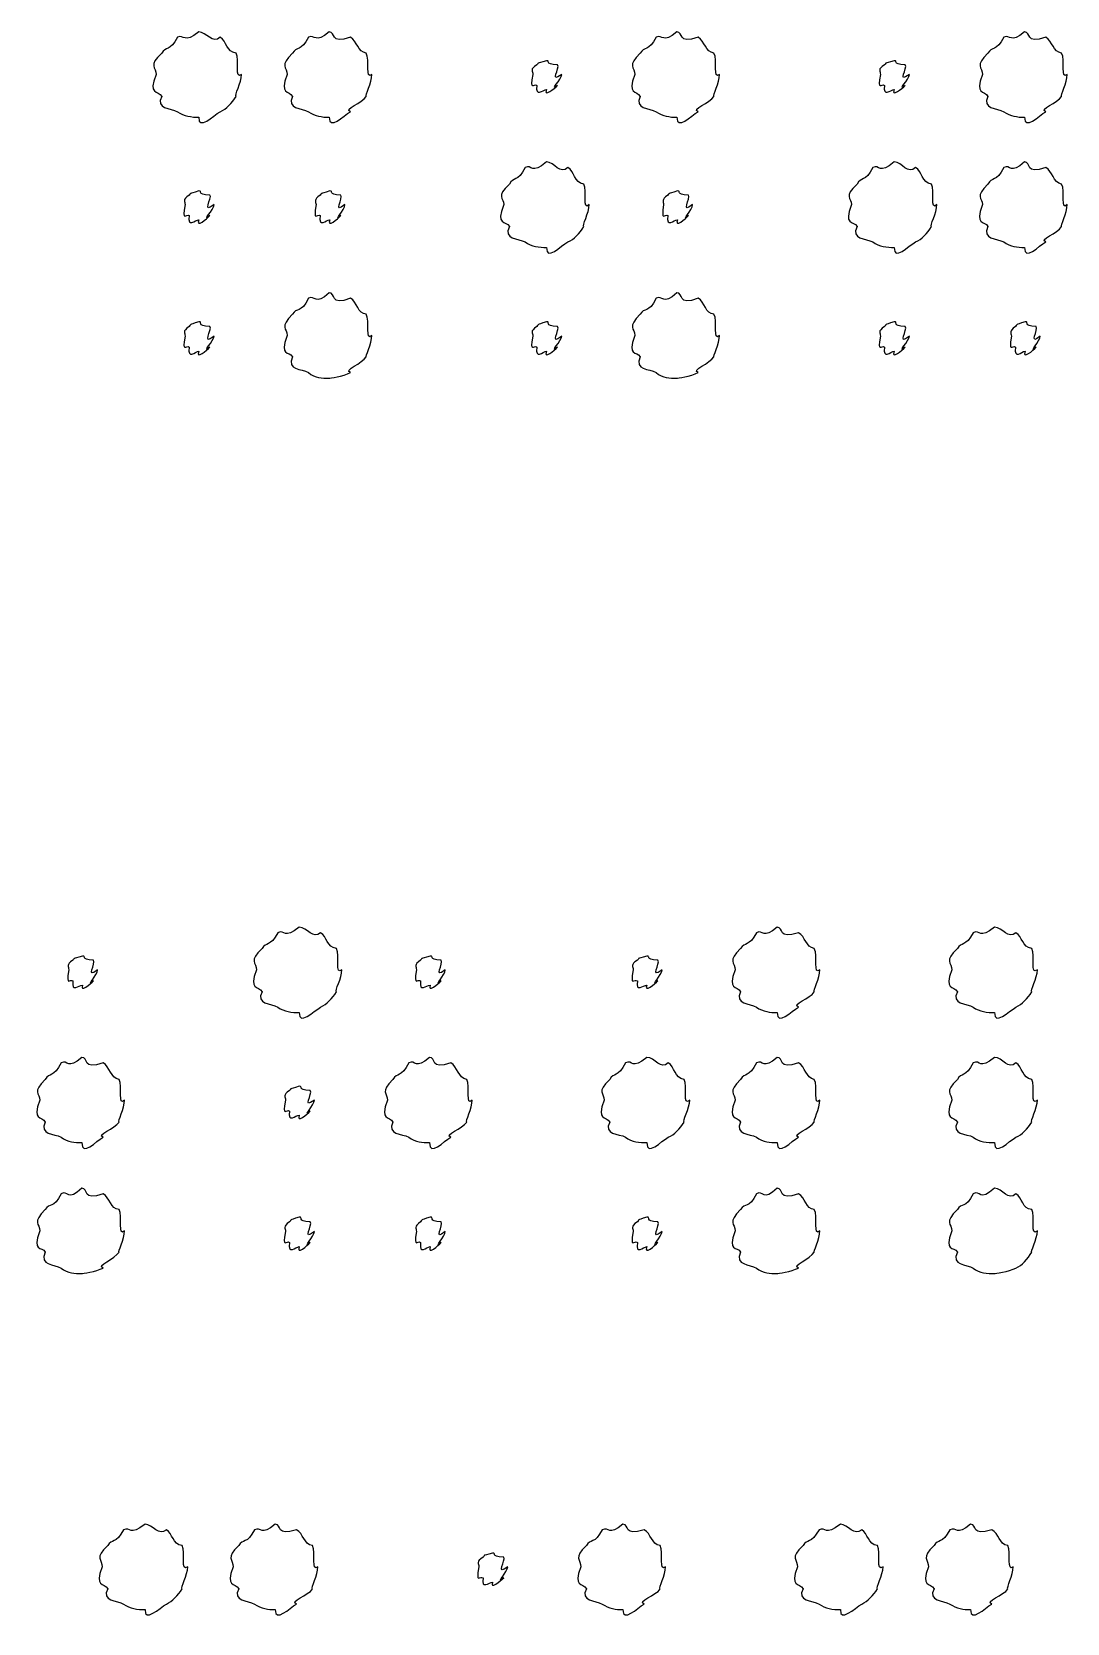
# Model space of a CAD drawing. Header units: millimetres. Extents: x -178 to -32, y 41 to 266.
# Drawn here: x -56.37 to -48.09, y 253.46 to 266.21 of the extents above; entities that cross this region are included whole.
import ezdxf

# ---------------------------------------------------------------- set-up
doc = ezdxf.new("R2010")
doc.units = ezdxf.units.MM
doc.layers.get('0').update_dxf_attribs({"linetype": 'CONTINUOUS'})

msp = doc.modelspace()

# ---------------------------------------------------------------- linework, layer by layer
at = {"color": 0}
for p, q in [((-55.0344, 266.207), (-55.0344, 266.207)), ((-53.9926, 266.207), (-53.9926, 266.207)), ((-51.2103, 266.207), (-51.2103, 266.207)), ((-48.4279, 266.207), (-48.4279, 266.207)), ((-52.252, 265.975), (-52.252, 265.975)), ((-49.4697, 265.975), (-49.4697, 265.975)), ((-52.252, 265.165), (-52.252, 265.165)), ((-49.4697, 265.165), (-49.4697, 265.165)), ((-48.4279, 265.165), (-48.4279, 265.165)), ((-55.0344, 264.933), (-55.0344, 264.933)), ((-53.987, 264.933), (-53.987, 264.933)), ((-51.2046, 264.933), (-51.2046, 264.933)), ((-53.9926, 264.118), (-53.9926, 264.118)), ((-51.2103, 264.118), (-51.2103, 264.118)), ((-55.0344, 263.886), (-55.0344, 263.886)), ((-52.252, 263.886), (-52.252, 263.886)), ((-49.4697, 263.886), (-49.4697, 263.886)), ((-48.4223, 263.886), (-48.4223, 263.886)), ((-54.2308, 259.037), (-54.2308, 259.037)), ((-50.4067, 259.037), (-50.4067, 259.037)), ((-48.6664, 259.037), (-48.6664, 259.037)), ((-55.9657, 258.805), (-55.9657, 258.805)), ((-53.1837, 258.805), (-53.1837, 258.805)), ((-51.4488, 258.805), (-51.4488, 258.805)), ((-55.9714, 257.995), (-55.9714, 257.995)), ((-53.189, 257.995), (-53.189, 257.995)), ((-51.4488, 257.995), (-51.4488, 257.995)), ((-50.4067, 257.995), (-50.4067, 257.995)), ((-48.6664, 257.995), (-48.6664, 257.995)), ((-54.2308, 257.763), (-54.2308, 257.763)), ((-55.9714, 256.947), (-55.9714, 256.947)), ((-50.4067, 256.947), (-50.4067, 256.947)), ((-48.6664, 256.947), (-48.6664, 256.947)), ((-54.2308, 256.716), (-54.2308, 256.716)), ((-53.1837, 256.716), (-53.1837, 256.716)), ((-51.4488, 256.716), (-51.4488, 256.716)), ((-55.4655, 254.256), (-55.4655, 254.256)), ((-54.4237, 254.256), (-54.4237, 254.256)), ((-51.6414, 254.256), (-51.6414, 254.256)), ((-49.9011, 254.256), (-49.9011, 254.256)), ((-48.8594, 254.256), (-48.8594, 254.256)), ((-52.6835, 254.025), (-52.6835, 254.025))]:
    msp.add_line(p, q, dxfattribs=at)
for points in [[(-55.0344, 266.207), (-55.1568, 266.105), (-55.1501, 266.192), (-55.2051, 266.163)], [(-54.8633, 266.163), (-54.9212, 266.105), (-54.9751, 266.207), (-55.0344, 266.207)], [(-53.9926, 266.207), (-54.1055, 266.105), (-54.1027, 266.192), (-54.1577, 266.163)], [(-53.8215, 266.163), (-53.9926, 266.105), (-53.9334, 266.207), (-53.9926, 266.207)], [(-51.2103, 266.207), (-51.3232, 266.105), (-51.3203, 266.192), (-51.3757, 266.163)], [(-51.0392, 266.163), (-51.2103, 266.105), (-51.151, 266.207), (-51.2103, 266.207)], [(-48.4279, 266.207), (-48.5408, 266.105), (-48.5383, 266.192), (-48.5934, 266.163)], [(-48.2572, 266.163), (-48.4279, 266.105), (-48.3687, 266.207), (-48.4279, 266.207)], [(-55.2051, 266.163), (-55.2672, 266.047), (-55.3014, 266.091), (-55.3318, 266.036)], [(-54.7366, 266.036), (-54.8153, 266.047), (-54.8111, 266.132), (-54.8633, 266.163)], [(-54.1577, 266.163), (-54.2156, 266.047), (-54.2544, 266.091), (-54.2847, 266.036)], [(-53.6949, 266.036), (-53.7637, 266.047), (-53.7665, 266.132), (-53.8215, 266.163)], [(-51.3757, 266.163), (-51.4336, 266.047), (-51.472, 266.091), (-51.5024, 266.036)], [(-50.9125, 266.036), (-50.9813, 266.047), (-50.9842, 266.132), (-51.0392, 266.163)], [(-48.5934, 266.163), (-48.6512, 266.047), (-48.6897, 266.091), (-48.72, 266.036)], [(-48.1302, 266.036), (-48.1993, 266.047), (-48.2018, 266.132), (-48.2572, 266.163)], [(-55.3318, 266.036), (-55.4436, 265.937), (-55.3759, 265.923), (-55.3759, 265.865)], [(-54.6925, 265.865), (-54.7532, 265.818), (-54.7063, 265.981), (-54.7366, 266.036)], [(-54.2847, 266.036), (-54.392, 265.937), (-54.3288, 265.923), (-54.3288, 265.865)], [(-53.6508, 265.865), (-53.7058, 265.818), (-53.6646, 265.981), (-53.6949, 266.036)], [(-52.252, 265.975), (-52.3459, 265.95), (-52.3071, 265.964), (-52.3293, 265.942)], [(-52.1638, 265.942), (-52.2796, 265.95), (-52.2146, 265.975), (-52.252, 265.975)], [(-51.5024, 266.036), (-51.61, 265.937), (-51.5465, 265.923), (-51.5465, 265.865)], [(-50.8684, 265.865), (-50.9235, 265.818), (-50.8822, 265.981), (-50.9125, 266.036)], [(-49.4697, 265.975), (-49.5635, 265.95), (-49.5247, 265.964), (-49.5469, 265.942)], [(-49.3815, 265.942), (-49.4972, 265.95), (-49.4326, 265.975), (-49.4697, 265.975)], [(-48.72, 266.036), (-48.8276, 265.937), (-48.7641, 265.923), (-48.7641, 265.865)], [(-48.0861, 265.865), (-48.1415, 265.818), (-48.0998, 265.981), (-48.1302, 266.036)], [(-55.3759, 265.865), (-55.4436, 265.697), (-55.3607, 265.744), (-55.3318, 265.689)], [(-54.7366, 265.689), (-54.7532, 265.697), (-54.6925, 265.801), (-54.6925, 265.865)], [(-54.3288, 265.865), (-54.392, 265.697), (-54.3137, 265.744), (-54.2847, 265.689)], [(-53.6949, 265.689), (-53.7058, 265.697), (-53.6508, 265.801), (-53.6508, 265.865)], [(-52.3293, 265.942), (-52.39, 265.906), (-52.3621, 265.894), (-52.3621, 265.865)], [(-52.3621, 265.865), (-52.39, 265.723), (-52.3512, 265.799), (-52.3293, 265.777)], [(-52.1307, 265.865), (-52.2355, 265.789), (-52.1416, 265.92), (-52.1638, 265.942)], [(-52.1638, 265.777), (-52.2355, 265.723), (-52.1307, 265.828), (-52.1307, 265.865)], [(-51.5465, 265.865), (-51.61, 265.697), (-51.5313, 265.744), (-51.5024, 265.689)], [(-50.9125, 265.689), (-50.9235, 265.697), (-50.8684, 265.801), (-50.8684, 265.865)], [(-49.5469, 265.942), (-49.6076, 265.906), (-49.5801, 265.894), (-49.5801, 265.865)], [(-49.5801, 265.865), (-49.6076, 265.723), (-49.5688, 265.799), (-49.5469, 265.777)], [(-49.3483, 265.865), (-49.4531, 265.789), (-49.3596, 265.92), (-49.3815, 265.942)], [(-49.3815, 265.777), (-49.4531, 265.723), (-49.3483, 265.828), (-49.3483, 265.865)], [(-48.7641, 265.865), (-48.8276, 265.697), (-48.749, 265.744), (-48.72, 265.689)], [(-48.1302, 265.689), (-48.1415, 265.697), (-48.0861, 265.801), (-48.0861, 265.865)], [(-52.3293, 265.777), (-52.3459, 265.679), (-52.281, 265.744), (-52.252, 265.744)], [(-52.252, 265.744), (-52.2796, 265.679), (-52.1857, 265.755), (-52.1638, 265.777)], [(-49.5469, 265.777), (-49.5635, 265.679), (-49.4986, 265.744), (-49.4697, 265.744)], [(-49.4697, 265.744), (-49.4972, 265.679), (-49.4037, 265.755), (-49.3815, 265.777)], [(-55.3318, 265.689), (-55.3843, 265.591), (-55.2602, 265.596), (-55.2051, 265.567)], [(-55.2051, 265.567), (-55.1568, 265.532), (-55.0923, 265.523), (-55.0344, 265.523)], [(-55.0344, 265.523), (-55.0397, 265.414), (-54.9187, 265.537), (-54.8633, 265.567)], [(-54.8633, 265.567), (-54.8153, 265.591), (-54.7698, 265.636), (-54.7366, 265.689)], [(-54.2847, 265.689), (-54.3341, 265.591), (-54.2131, 265.596), (-54.1577, 265.567)], [(-54.1577, 265.567), (-54.1055, 265.532), (-54.0477, 265.523), (-53.9926, 265.523)], [(-53.9926, 265.523), (-53.9926, 265.414), (-53.8766, 265.537), (-53.8215, 265.567)], [(-53.8215, 265.567), (-53.8822, 265.591), (-53.7238, 265.636), (-53.6949, 265.689)], [(-51.5024, 265.689), (-51.5521, 265.591), (-51.4308, 265.596), (-51.3757, 265.567)], [(-51.3757, 265.567), (-51.3232, 265.532), (-51.2653, 265.523), (-51.2103, 265.523)], [(-51.2103, 265.523), (-51.2103, 265.414), (-51.0946, 265.537), (-51.0392, 265.567)], [(-51.0392, 265.567), (-51.0999, 265.591), (-50.9415, 265.636), (-50.9125, 265.689)], [(-48.72, 265.689), (-48.7698, 265.591), (-48.6484, 265.596), (-48.5934, 265.567)], [(-48.5934, 265.567), (-48.5408, 265.532), (-48.483, 265.523), (-48.4279, 265.523)], [(-48.4279, 265.523), (-48.4279, 265.414), (-48.3122, 265.537), (-48.2572, 265.567)], [(-48.2572, 265.567), (-48.3179, 265.591), (-48.1591, 265.636), (-48.1302, 265.689)], [(-52.4228, 265.121), (-52.4849, 265), (-52.5194, 265.047), (-52.5498, 264.988)], [(-52.252, 265.165), (-52.3748, 265.057), (-52.3677, 265.15), (-52.4228, 265.121)], [(-52.0813, 265.121), (-52.1391, 265.057), (-52.1928, 265.165), (-52.252, 265.165)], [(-51.9543, 264.988), (-52.033, 265), (-52.0287, 265.091), (-52.0813, 265.121)], [(-49.6408, 265.121), (-49.7025, 265), (-49.7371, 265.047), (-49.7674, 264.988)], [(-49.4697, 265.165), (-49.5924, 265.057), (-49.5854, 265.15), (-49.6408, 265.121)], [(-49.2989, 265.121), (-49.3568, 265.057), (-49.4104, 265.165), (-49.4697, 265.165)], [(-49.1719, 264.988), (-49.2506, 265), (-49.2464, 265.091), (-49.2989, 265.121)], [(-48.5934, 265.121), (-48.6512, 265), (-48.6897, 265.047), (-48.72, 264.988)], [(-48.4279, 265.165), (-48.5408, 265.057), (-48.5383, 265.15), (-48.5934, 265.121)], [(-48.2572, 265.121), (-48.4279, 265.057), (-48.3687, 265.165), (-48.4279, 265.165)], [(-48.1302, 264.988), (-48.1993, 265), (-48.2018, 265.091), (-48.2572, 265.121)], [(-55.0344, 264.933), (-55.1279, 264.903), (-55.0894, 264.922), (-55.1113, 264.9)], [(-54.9462, 264.9), (-55.0619, 264.903), (-54.997, 264.933), (-55.0344, 264.933)], [(-53.987, 264.933), (-54.0766, 264.903), (-54.042, 264.922), (-54.0643, 264.9)], [(-53.8988, 264.9), (-54.0103, 264.903), (-53.9496, 264.933), (-53.987, 264.933)], [(-52.5498, 264.988), (-52.6613, 264.885), (-52.5939, 264.878), (-52.5939, 264.823)], [(-51.9102, 264.823), (-51.9709, 264.768), (-51.924, 264.933), (-51.9543, 264.988)], [(-51.2046, 264.933), (-51.2942, 264.903), (-51.2597, 264.922), (-51.2819, 264.9)], [(-51.1164, 264.9), (-51.2283, 264.903), (-51.1676, 264.933), (-51.2046, 264.933)], [(-49.7674, 264.988), (-49.8789, 264.885), (-49.8115, 264.878), (-49.8115, 264.823)], [(-49.1278, 264.823), (-49.1885, 264.768), (-49.1419, 264.933), (-49.1719, 264.988)], [(-48.72, 264.988), (-48.8276, 264.885), (-48.7641, 264.878), (-48.7641, 264.823)], [(-48.0861, 264.823), (-48.1415, 264.768), (-48.0998, 264.933), (-48.1302, 264.988)], [(-55.1113, 264.9), (-55.172, 264.859), (-55.1445, 264.852), (-55.1445, 264.823)], [(-55.1445, 264.823), (-55.172, 264.676), (-55.1335, 264.757), (-55.1113, 264.735)], [(-54.913, 264.823), (-55.0178, 264.742), (-54.924, 264.878), (-54.9462, 264.9)], [(-54.9462, 264.735), (-55.0178, 264.676), (-54.913, 264.786), (-54.913, 264.823)], [(-54.0643, 264.9), (-54.1207, 264.859), (-54.0971, 264.852), (-54.0971, 264.823)], [(-54.0971, 264.823), (-54.1207, 264.676), (-54.0861, 264.757), (-54.0643, 264.735)], [(-53.8656, 264.823), (-53.9662, 264.742), (-53.8766, 264.878), (-53.8988, 264.9)], [(-53.8988, 264.735), (-53.9662, 264.676), (-53.8656, 264.786), (-53.8656, 264.823)], [(-52.5939, 264.823), (-52.6613, 264.65), (-52.5787, 264.702), (-52.5498, 264.647)], [(-51.9543, 264.647), (-51.9709, 264.65), (-51.9102, 264.76), (-51.9102, 264.823)], [(-51.2819, 264.9), (-51.3383, 264.859), (-51.3151, 264.852), (-51.3151, 264.823)], [(-51.3151, 264.823), (-51.3383, 264.676), (-51.3038, 264.757), (-51.2819, 264.735)], [(-51.0833, 264.823), (-51.1842, 264.742), (-51.0946, 264.878), (-51.1164, 264.9)], [(-51.1164, 264.735), (-51.1842, 264.676), (-51.0833, 264.786), (-51.0833, 264.823)], [(-49.8115, 264.823), (-49.8789, 264.65), (-49.7963, 264.702), (-49.7674, 264.647)], [(-49.1719, 264.647), (-49.1885, 264.65), (-49.1278, 264.76), (-49.1278, 264.823)], [(-48.7641, 264.823), (-48.8276, 264.65), (-48.749, 264.702), (-48.72, 264.647)], [(-48.1302, 264.647), (-48.1415, 264.65), (-48.0861, 264.76), (-48.0861, 264.823)], [(-55.1113, 264.735), (-55.1279, 264.632), (-55.0633, 264.702), (-55.0344, 264.702)], [(-55.0344, 264.702), (-55.0619, 264.632), (-54.9681, 264.713), (-54.9462, 264.735)], [(-54.0643, 264.735), (-54.0766, 264.632), (-54.0159, 264.702), (-53.987, 264.702)], [(-53.987, 264.702), (-54.0103, 264.632), (-53.9207, 264.713), (-53.8988, 264.735)], [(-51.2819, 264.735), (-51.2942, 264.632), (-51.2336, 264.702), (-51.2046, 264.702)], [(-51.2046, 264.702), (-51.2283, 264.632), (-51.1387, 264.713), (-51.1164, 264.735)], [(-52.5498, 264.647), (-52.602, 264.543), (-52.4782, 264.554), (-52.4228, 264.525)], [(-52.0813, 264.525), (-52.033, 264.543), (-51.9874, 264.594), (-51.9543, 264.647)], [(-49.7674, 264.647), (-49.8196, 264.543), (-49.6958, 264.554), (-49.6408, 264.525)], [(-49.2989, 264.525), (-49.2506, 264.543), (-49.2051, 264.594), (-49.1719, 264.647)], [(-48.72, 264.647), (-48.7698, 264.543), (-48.6484, 264.554), (-48.5934, 264.525)], [(-48.2572, 264.525), (-48.3179, 264.543), (-48.1591, 264.594), (-48.1302, 264.647)], [(-52.4228, 264.525), (-52.3748, 264.484), (-52.3099, 264.481), (-52.252, 264.481)], [(-52.252, 264.481), (-52.2577, 264.367), (-52.1363, 264.495), (-52.0813, 264.525)], [(-49.6408, 264.525), (-49.5924, 264.484), (-49.5275, 264.481), (-49.4697, 264.481)], [(-49.4697, 264.481), (-49.4753, 264.367), (-49.354, 264.495), (-49.2989, 264.525)], [(-48.5934, 264.525), (-48.5408, 264.484), (-48.483, 264.481), (-48.4279, 264.481)], [(-48.4279, 264.481), (-48.4279, 264.367), (-48.3122, 264.495), (-48.2572, 264.525)], [(-54.1577, 264.074), (-54.2156, 263.948), (-54.2544, 264.002), (-54.2847, 263.947)], [(-53.9926, 264.118), (-54.1055, 264.007), (-54.1027, 264.103), (-54.1577, 264.074)], [(-53.8215, 264.074), (-53.9926, 264.007), (-53.9334, 264.118), (-53.9926, 264.118)], [(-53.6949, 263.947), (-53.7637, 263.948), (-53.7665, 264.043), (-53.8215, 264.074)], [(-51.3757, 264.074), (-51.4336, 263.948), (-51.472, 264.002), (-51.5024, 263.947)], [(-51.2103, 264.118), (-51.3232, 264.007), (-51.3203, 264.103), (-51.3757, 264.074)], [(-51.0392, 264.074), (-51.2103, 264.007), (-51.151, 264.118), (-51.2103, 264.118)], [(-50.9125, 263.947), (-50.9813, 263.948), (-50.9842, 264.043), (-51.0392, 264.074)], [(-54.2847, 263.947), (-54.392, 263.838), (-54.3288, 263.834), (-54.3288, 263.776)], [(-53.6508, 263.776), (-53.7058, 263.721), (-53.6646, 263.892), (-53.6949, 263.947)], [(-51.5024, 263.947), (-51.61, 263.838), (-51.5465, 263.834), (-51.5465, 263.776)], [(-50.8684, 263.776), (-50.9235, 263.721), (-50.8822, 263.892), (-50.9125, 263.947)], [(-55.1113, 263.847), (-55.172, 263.805), (-55.1445, 263.799), (-55.1445, 263.77)], [(-55.0344, 263.886), (-55.1279, 263.853), (-55.0894, 263.872), (-55.1113, 263.847)], [(-54.9462, 263.847), (-55.0619, 263.853), (-54.997, 263.886), (-55.0344, 263.886)], [(-54.913, 263.77), (-55.0178, 263.688), (-54.924, 263.826), (-54.9462, 263.847)], [(-52.3293, 263.847), (-52.39, 263.805), (-52.3621, 263.799), (-52.3621, 263.77)], [(-52.252, 263.886), (-52.3459, 263.853), (-52.3071, 263.872), (-52.3293, 263.847)], [(-52.1638, 263.847), (-52.2796, 263.853), (-52.2146, 263.886), (-52.252, 263.886)], [(-52.1307, 263.77), (-52.2355, 263.688), (-52.1416, 263.826), (-52.1638, 263.847)], [(-49.5469, 263.847), (-49.6076, 263.805), (-49.5801, 263.799), (-49.5801, 263.77)], [(-49.4697, 263.886), (-49.5635, 263.853), (-49.5247, 263.872), (-49.5469, 263.847)], [(-49.3815, 263.847), (-49.4972, 263.853), (-49.4326, 263.886), (-49.4697, 263.886)], [(-49.3483, 263.77), (-49.4531, 263.688), (-49.3596, 263.826), (-49.3815, 263.847)], [(-48.4995, 263.847), (-48.556, 263.805), (-48.5327, 263.799), (-48.5327, 263.77)], [(-48.4223, 263.886), (-48.5119, 263.853), (-48.4777, 263.872), (-48.4995, 263.847)], [(-48.3341, 263.847), (-48.4459, 263.853), (-48.3852, 263.886), (-48.4223, 263.886)], [(-48.3013, 263.77), (-48.4018, 263.688), (-48.3122, 263.826), (-48.3341, 263.847)], [(-55.1445, 263.77), (-55.172, 263.624), (-55.1335, 263.707), (-55.1113, 263.682)], [(-55.1113, 263.682), (-55.1279, 263.577), (-55.0633, 263.649), (-55.0344, 263.649)], [(-55.0344, 263.649), (-55.0619, 263.577), (-54.9681, 263.66), (-54.9462, 263.682)], [(-54.9462, 263.682), (-55.0178, 263.624), (-54.913, 263.737), (-54.913, 263.77)], [(-54.3288, 263.776), (-54.392, 263.599), (-54.3137, 263.656), (-54.2847, 263.605)], [(-53.6949, 263.605), (-53.7058, 263.599), (-53.6508, 263.712), (-53.6508, 263.776)], [(-52.3621, 263.77), (-52.39, 263.624), (-52.3512, 263.707), (-52.3293, 263.682)], [(-52.3293, 263.682), (-52.3459, 263.577), (-52.281, 263.649), (-52.252, 263.649)], [(-52.252, 263.649), (-52.2796, 263.577), (-52.1857, 263.66), (-52.1638, 263.682)], [(-52.1638, 263.682), (-52.2355, 263.624), (-52.1307, 263.737), (-52.1307, 263.77)], [(-51.5465, 263.776), (-51.61, 263.599), (-51.5313, 263.656), (-51.5024, 263.605)], [(-50.9125, 263.605), (-50.9235, 263.599), (-50.8684, 263.712), (-50.8684, 263.776)], [(-49.5801, 263.77), (-49.6076, 263.624), (-49.5688, 263.707), (-49.5469, 263.682)], [(-49.5469, 263.682), (-49.5635, 263.577), (-49.4986, 263.649), (-49.4697, 263.649)], [(-49.4697, 263.649), (-49.4972, 263.577), (-49.4037, 263.66), (-49.3815, 263.682)], [(-49.3815, 263.682), (-49.4531, 263.624), (-49.3483, 263.737), (-49.3483, 263.77)], [(-48.5327, 263.77), (-48.556, 263.624), (-48.5218, 263.707), (-48.4995, 263.682)], [(-48.4995, 263.682), (-48.5119, 263.577), (-48.4516, 263.649), (-48.4223, 263.649)], [(-48.4223, 263.649), (-48.4459, 263.577), (-48.3563, 263.66), (-48.3341, 263.682)], [(-48.3341, 263.682), (-48.4018, 263.624), (-48.3013, 263.737), (-48.3013, 263.77)], [(-54.2847, 263.605), (-54.3341, 263.496), (-54.2131, 263.511), (-54.1577, 263.478)], [(-53.8215, 263.478), (-53.8822, 263.496), (-53.7238, 263.553), (-53.6949, 263.605)], [(-51.5024, 263.605), (-51.5521, 263.496), (-51.4308, 263.511), (-51.3757, 263.478)], [(-51.0392, 263.478), (-51.0999, 263.496), (-50.9415, 263.553), (-50.9125, 263.605)], [(-54.1577, 263.478), (-54.1055, 263.434), (-54.0477, 263.434), (-53.9926, 263.434)], [(-53.9926, 263.434), (-53.9926, 263.434), (-53.8766, 263.448), (-53.8215, 263.478)], [(-51.3757, 263.478), (-51.3232, 263.434), (-51.2653, 263.434), (-51.2103, 263.434)], [(-51.2103, 263.434), (-51.2103, 263.434), (-51.0946, 263.448), (-51.0392, 263.478)], [(-54.4019, 258.993), (-54.4636, 258.877), (-54.4982, 258.921), (-54.5285, 258.866)], [(-54.2308, 259.037), (-54.3535, 258.935), (-54.3465, 259.021), (-54.4019, 258.993)], [(-54.06, 258.993), (-54.1179, 258.935), (-54.1715, 259.037), (-54.2308, 259.037)], [(-53.9334, 258.866), (-54.0117, 258.877), (-54.0078, 258.962), (-54.06, 258.993)], [(-50.5721, 258.993), (-50.63, 258.877), (-50.6688, 258.921), (-50.6991, 258.866)], [(-50.4067, 259.037), (-50.5199, 258.935), (-50.5171, 259.021), (-50.5721, 258.993)], [(-50.2359, 258.993), (-50.4067, 258.935), (-50.3477, 259.037), (-50.4067, 259.037)], [(-50.1093, 258.866), (-50.1781, 258.877), (-50.1809, 258.962), (-50.2359, 258.993)], [(-48.8371, 258.993), (-48.8992, 258.877), (-48.9338, 258.921), (-48.9641, 258.866)], [(-48.6664, 259.037), (-48.7892, 258.935), (-48.7821, 259.021), (-48.8371, 258.993)], [(-48.4957, 258.993), (-48.5535, 258.935), (-48.6071, 259.037), (-48.6664, 259.037)], [(-48.3687, 258.866), (-48.4473, 258.877), (-48.4431, 258.962), (-48.4957, 258.993)], [(-54.5285, 258.866), (-54.64, 258.767), (-54.5726, 258.753), (-54.5726, 258.695)], [(-53.8893, 258.695), (-53.9496, 258.648), (-53.903, 258.811), (-53.9334, 258.866)], [(-50.6991, 258.866), (-50.8064, 258.767), (-50.7432, 258.753), (-50.7432, 258.695)], [(-50.0652, 258.695), (-50.1202, 258.648), (-50.0789, 258.811), (-50.1093, 258.866)], [(-48.9641, 258.866), (-49.0756, 258.767), (-49.0082, 258.753), (-49.0082, 258.695)], [(-48.3246, 258.695), (-48.3852, 258.648), (-48.3383, 258.811), (-48.3687, 258.866)], [(-56.043, 258.772), (-56.0994, 258.736), (-56.0761, 258.724), (-56.0761, 258.695)], [(-56.0761, 258.695), (-56.0994, 258.553), (-56.0652, 258.629), (-56.043, 258.607)], [(-55.9657, 258.805), (-56.0553, 258.781), (-56.0211, 258.794), (-56.043, 258.772)], [(-55.8775, 258.772), (-55.9894, 258.781), (-55.9287, 258.805), (-55.9657, 258.805)], [(-55.8447, 258.695), (-55.9453, 258.619), (-55.8557, 258.75), (-55.8775, 258.772)], [(-55.8775, 258.607), (-55.9453, 258.553), (-55.8447, 258.658), (-55.8447, 258.695)], [(-54.5726, 258.695), (-54.64, 258.527), (-54.5574, 258.574), (-54.5285, 258.519)], [(-53.9334, 258.519), (-53.9496, 258.527), (-53.8893, 258.632), (-53.8893, 258.695)], [(-53.2606, 258.772), (-53.3171, 258.736), (-53.2938, 258.724), (-53.2938, 258.695)], [(-53.2938, 258.695), (-53.3171, 258.553), (-53.2828, 258.629), (-53.2606, 258.607)], [(-53.1837, 258.805), (-53.273, 258.781), (-53.2388, 258.794), (-53.2606, 258.772)], [(-53.0955, 258.772), (-53.207, 258.781), (-53.1463, 258.805), (-53.1837, 258.805)], [(-53.0624, 258.695), (-53.1629, 258.619), (-53.0733, 258.75), (-53.0955, 258.772)], [(-53.0955, 258.607), (-53.1629, 258.553), (-53.0624, 258.658), (-53.0624, 258.695)], [(-51.5257, 258.772), (-51.5863, 258.736), (-51.5588, 258.724), (-51.5588, 258.695)], [(-51.5588, 258.695), (-51.5863, 258.553), (-51.5479, 258.629), (-51.5257, 258.607)], [(-51.4488, 258.805), (-51.5422, 258.781), (-51.5038, 258.794), (-51.5257, 258.772)], [(-51.3606, 258.772), (-51.4763, 258.781), (-51.4114, 258.805), (-51.4488, 258.805)], [(-51.3274, 258.695), (-51.4322, 258.619), (-51.3383, 258.75), (-51.3606, 258.772)], [(-51.3606, 258.607), (-51.4322, 258.553), (-51.3274, 258.658), (-51.3274, 258.695)], [(-50.7432, 258.695), (-50.8064, 258.527), (-50.728, 258.574), (-50.6991, 258.519)], [(-50.1093, 258.519), (-50.1202, 258.527), (-50.0652, 258.632), (-50.0652, 258.695)], [(-49.0082, 258.695), (-49.0756, 258.527), (-48.9931, 258.574), (-48.9641, 258.519)], [(-48.3687, 258.519), (-48.3852, 258.527), (-48.3246, 258.632), (-48.3246, 258.695)], [(-56.043, 258.607), (-56.0553, 258.509), (-55.9947, 258.574), (-55.9657, 258.574)], [(-55.9657, 258.574), (-55.9894, 258.509), (-55.8998, 258.585), (-55.8775, 258.607)], [(-53.2606, 258.607), (-53.273, 258.509), (-53.2126, 258.574), (-53.1837, 258.574)], [(-53.1837, 258.574), (-53.207, 258.509), (-53.1174, 258.585), (-53.0955, 258.607)], [(-51.5257, 258.607), (-51.5422, 258.509), (-51.4777, 258.574), (-51.4488, 258.574)], [(-51.4488, 258.574), (-51.4763, 258.509), (-51.3824, 258.585), (-51.3606, 258.607)], [(-54.5285, 258.519), (-54.5811, 258.421), (-54.4569, 258.426), (-54.4019, 258.397)], [(-54.06, 258.397), (-54.0117, 258.421), (-53.9662, 258.466), (-53.9334, 258.519)], [(-50.6991, 258.519), (-50.7485, 258.421), (-50.6271, 258.426), (-50.5721, 258.397)], [(-50.2359, 258.397), (-50.2966, 258.421), (-50.1382, 258.466), (-50.1093, 258.519)], [(-48.9641, 258.519), (-49.0164, 258.421), (-48.8925, 258.426), (-48.8371, 258.397)], [(-48.4957, 258.397), (-48.4473, 258.421), (-48.4018, 258.466), (-48.3687, 258.519)], [(-54.4019, 258.397), (-54.3535, 258.361), (-54.2886, 258.353), (-54.2308, 258.353)], [(-54.2308, 258.353), (-54.2364, 258.244), (-54.1151, 258.367), (-54.06, 258.397)], [(-50.5721, 258.397), (-50.5199, 258.361), (-50.462, 258.353), (-50.4067, 258.353)], [(-50.4067, 258.353), (-50.4067, 258.244), (-50.2909, 258.367), (-50.2359, 258.397)], [(-48.8371, 258.397), (-48.7892, 258.361), (-48.7243, 258.353), (-48.6664, 258.353)], [(-48.6664, 258.353), (-48.672, 258.244), (-48.5507, 258.367), (-48.4957, 258.397)], [(-56.1368, 257.951), (-56.1947, 257.829), (-56.2331, 257.876), (-56.2635, 257.818)], [(-55.9714, 257.995), (-56.0843, 257.888), (-56.0814, 257.98), (-56.1368, 257.951)], [(-55.8006, 257.951), (-55.9714, 257.888), (-55.9121, 257.995), (-55.9714, 257.995)], [(-55.6736, 257.818), (-55.7424, 257.829), (-55.7452, 257.92), (-55.8006, 257.951)], [(-53.3545, 257.951), (-53.4123, 257.829), (-53.4508, 257.876), (-53.4811, 257.818)], [(-53.189, 257.995), (-53.3023, 257.888), (-53.2994, 257.98), (-53.3545, 257.951)], [(-53.0183, 257.951), (-53.189, 257.888), (-53.1297, 257.995), (-53.189, 257.995)], [(-52.8913, 257.818), (-52.9604, 257.829), (-52.9632, 257.92), (-53.0183, 257.951)], [(-51.6195, 257.951), (-51.6816, 257.829), (-51.7158, 257.876), (-51.7462, 257.818)], [(-51.4488, 257.995), (-51.5712, 257.888), (-51.5645, 257.98), (-51.6195, 257.951)], [(-51.2777, 257.951), (-51.3355, 257.888), (-51.3895, 257.995), (-51.4488, 257.995)], [(-51.151, 257.818), (-51.2297, 257.829), (-51.2254, 257.92), (-51.2777, 257.951)], [(-50.5721, 257.951), (-50.63, 257.829), (-50.6688, 257.876), (-50.6991, 257.818)], [(-50.4067, 257.995), (-50.5199, 257.888), (-50.5171, 257.98), (-50.5721, 257.951)], [(-50.2359, 257.951), (-50.4067, 257.888), (-50.3477, 257.995), (-50.4067, 257.995)], [(-50.1093, 257.818), (-50.1781, 257.829), (-50.1809, 257.92), (-50.2359, 257.951)], [(-48.8371, 257.951), (-48.8992, 257.829), (-48.9338, 257.876), (-48.9641, 257.818)], [(-48.6664, 257.995), (-48.7892, 257.888), (-48.7821, 257.98), (-48.8371, 257.951)], [(-48.4957, 257.951), (-48.5535, 257.888), (-48.6071, 257.995), (-48.6664, 257.995)], [(-48.3687, 257.818), (-48.4473, 257.829), (-48.4431, 257.92), (-48.4957, 257.951)], [(-56.2635, 257.818), (-56.3711, 257.715), (-56.3076, 257.708), (-56.3076, 257.653)], [(-55.6295, 257.653), (-55.6846, 257.598), (-55.6433, 257.763), (-55.6736, 257.818)], [(-53.4811, 257.818), (-53.5887, 257.715), (-53.5252, 257.708), (-53.5252, 257.653)], [(-52.8472, 257.653), (-52.9026, 257.598), (-52.8613, 257.763), (-52.8913, 257.818)], [(-51.7462, 257.818), (-51.858, 257.715), (-51.7902, 257.708), (-51.7902, 257.653)], [(-51.1069, 257.653), (-51.1676, 257.598), (-51.1207, 257.763), (-51.151, 257.818)], [(-50.6991, 257.818), (-50.8064, 257.715), (-50.7432, 257.708), (-50.7432, 257.653)], [(-50.0652, 257.653), (-50.1202, 257.598), (-50.0789, 257.763), (-50.1093, 257.818)], [(-48.9641, 257.818), (-49.0756, 257.715), (-49.0082, 257.708), (-49.0082, 257.653)], [(-48.3246, 257.653), (-48.3852, 257.598), (-48.3383, 257.763), (-48.3687, 257.818)], [(-54.308, 257.73), (-54.3687, 257.689), (-54.3412, 257.682), (-54.3412, 257.653)], [(-54.2308, 257.763), (-54.3246, 257.733), (-54.2862, 257.753), (-54.308, 257.73)], [(-54.1426, 257.73), (-54.2583, 257.733), (-54.1937, 257.763), (-54.2308, 257.763)], [(-54.1098, 257.653), (-54.2142, 257.572), (-54.1207, 257.708), (-54.1426, 257.73)], [(-56.3076, 257.653), (-56.3711, 257.479), (-56.2924, 257.532), (-56.2635, 257.477)], [(-55.6736, 257.477), (-55.6846, 257.479), (-55.6295, 257.59), (-55.6295, 257.653)], [(-54.3412, 257.653), (-54.3687, 257.506), (-54.3302, 257.587), (-54.308, 257.565)], [(-54.308, 257.565), (-54.3246, 257.462), (-54.2597, 257.532), (-54.2308, 257.532)], [(-54.2308, 257.532), (-54.2583, 257.462), (-54.1648, 257.543), (-54.1426, 257.565)], [(-54.1426, 257.565), (-54.2142, 257.506), (-54.1098, 257.616), (-54.1098, 257.653)], [(-53.5252, 257.653), (-53.5887, 257.479), (-53.51, 257.532), (-53.4811, 257.477)], [(-52.8913, 257.477), (-52.9026, 257.479), (-52.8472, 257.59), (-52.8472, 257.653)], [(-51.7902, 257.653), (-51.858, 257.479), (-51.7751, 257.532), (-51.7462, 257.477)], [(-51.151, 257.477), (-51.1676, 257.479), (-51.1069, 257.59), (-51.1069, 257.653)], [(-50.7432, 257.653), (-50.8064, 257.479), (-50.728, 257.532), (-50.6991, 257.477)], [(-50.1093, 257.477), (-50.1202, 257.479), (-50.0652, 257.59), (-50.0652, 257.653)], [(-49.0082, 257.653), (-49.0756, 257.479), (-48.9931, 257.532), (-48.9641, 257.477)], [(-48.3687, 257.477), (-48.3852, 257.479), (-48.3246, 257.59), (-48.3246, 257.653)], [(-56.2635, 257.477), (-56.3132, 257.374), (-56.1919, 257.385), (-56.1368, 257.356)], [(-55.8006, 257.356), (-55.8609, 257.374), (-55.7026, 257.424), (-55.6736, 257.477)], [(-53.4811, 257.477), (-53.5309, 257.374), (-53.4095, 257.385), (-53.3545, 257.356)], [(-53.0183, 257.356), (-53.0789, 257.374), (-52.9202, 257.424), (-52.8913, 257.477)], [(-51.7462, 257.477), (-51.7987, 257.374), (-51.6745, 257.385), (-51.6195, 257.356)], [(-51.2777, 257.356), (-51.2297, 257.374), (-51.1842, 257.424), (-51.151, 257.477)], [(-50.6991, 257.477), (-50.7485, 257.374), (-50.6271, 257.385), (-50.5721, 257.356)], [(-50.2359, 257.356), (-50.2966, 257.374), (-50.1382, 257.424), (-50.1093, 257.477)], [(-48.9641, 257.477), (-49.0164, 257.374), (-48.8925, 257.385), (-48.8371, 257.356)], [(-48.4957, 257.356), (-48.4473, 257.374), (-48.4018, 257.424), (-48.3687, 257.477)], [(-56.1368, 257.356), (-56.0843, 257.314), (-56.0264, 257.312), (-55.9714, 257.312)], [(-55.9714, 257.312), (-55.9714, 257.197), (-55.8557, 257.325), (-55.8006, 257.356)], [(-53.3545, 257.356), (-53.3023, 257.314), (-53.244, 257.312), (-53.189, 257.312)], [(-53.189, 257.312), (-53.189, 257.197), (-53.0733, 257.325), (-53.0183, 257.356)], [(-51.6195, 257.356), (-51.5712, 257.314), (-51.5066, 257.312), (-51.4488, 257.312)], [(-51.4488, 257.312), (-51.4541, 257.197), (-51.3327, 257.325), (-51.2777, 257.356)], [(-50.5721, 257.356), (-50.5199, 257.314), (-50.462, 257.312), (-50.4067, 257.312)], [(-50.4067, 257.312), (-50.4067, 257.197), (-50.2909, 257.325), (-50.2359, 257.356)], [(-48.8371, 257.356), (-48.7892, 257.314), (-48.7243, 257.312), (-48.6664, 257.312)], [(-48.6664, 257.312), (-48.672, 257.197), (-48.5507, 257.325), (-48.4957, 257.356)], [(-56.1368, 256.903), (-56.1947, 256.778), (-56.2331, 256.832), (-56.2635, 256.777)], [(-55.9714, 256.947), (-56.0843, 256.837), (-56.0814, 256.933), (-56.1368, 256.903)], [(-55.8006, 256.903), (-55.9714, 256.837), (-55.9121, 256.947), (-55.9714, 256.947)], [(-55.6736, 256.777), (-55.7424, 256.778), (-55.7452, 256.873), (-55.8006, 256.903)], [(-50.5721, 256.903), (-50.63, 256.778), (-50.6688, 256.832), (-50.6991, 256.777)], [(-50.4067, 256.947), (-50.5199, 256.837), (-50.5171, 256.933), (-50.5721, 256.903)], [(-50.2359, 256.903), (-50.4067, 256.837), (-50.3477, 256.947), (-50.4067, 256.947)], [(-50.1093, 256.777), (-50.1781, 256.778), (-50.1809, 256.873), (-50.2359, 256.903)], [(-48.8371, 256.903), (-48.8992, 256.778), (-48.9338, 256.832), (-48.9641, 256.777)], [(-48.6664, 256.947), (-48.7892, 256.837), (-48.7821, 256.933), (-48.8371, 256.903)], [(-48.4957, 256.903), (-48.5535, 256.837), (-48.6071, 256.947), (-48.6664, 256.947)], [(-48.3687, 256.777), (-48.4473, 256.778), (-48.4431, 256.873), (-48.4957, 256.903)], [(-56.2635, 256.777), (-56.3711, 256.668), (-56.3076, 256.664), (-56.3076, 256.606)], [(-55.6295, 256.606), (-55.6846, 256.551), (-55.6433, 256.722), (-55.6736, 256.777)], [(-50.6991, 256.777), (-50.8064, 256.668), (-50.7432, 256.664), (-50.7432, 256.606)], [(-50.0652, 256.606), (-50.1202, 256.551), (-50.0789, 256.722), (-50.1093, 256.777)], [(-48.9641, 256.777), (-49.0756, 256.668), (-49.0082, 256.664), (-49.0082, 256.606)], [(-48.3246, 256.606), (-48.3852, 256.551), (-48.3383, 256.722), (-48.3687, 256.777)], [(-54.308, 256.678), (-54.3687, 256.635), (-54.3412, 256.629), (-54.3412, 256.6)], [(-54.2308, 256.716), (-54.3246, 256.683), (-54.2862, 256.702), (-54.308, 256.678)], [(-54.1426, 256.678), (-54.2583, 256.683), (-54.1937, 256.716), (-54.2308, 256.716)], [(-54.1098, 256.6), (-54.2142, 256.518), (-54.1207, 256.655), (-54.1426, 256.678)], [(-53.2606, 256.678), (-53.3171, 256.635), (-53.2938, 256.629), (-53.2938, 256.6)], [(-53.1837, 256.716), (-53.273, 256.683), (-53.2388, 256.702), (-53.2606, 256.678)], [(-53.0955, 256.678), (-53.207, 256.683), (-53.1463, 256.716), (-53.1837, 256.716)], [(-53.0624, 256.6), (-53.1629, 256.518), (-53.0733, 256.655), (-53.0955, 256.678)], [(-51.5257, 256.678), (-51.5863, 256.635), (-51.5588, 256.629), (-51.5588, 256.6)], [(-51.4488, 256.716), (-51.5422, 256.683), (-51.5038, 256.702), (-51.5257, 256.678)], [(-51.3606, 256.678), (-51.4763, 256.683), (-51.4114, 256.716), (-51.4488, 256.716)], [(-51.3274, 256.6), (-51.4322, 256.518), (-51.3383, 256.655), (-51.3606, 256.678)], [(-56.3076, 256.606), (-56.3711, 256.43), (-56.2924, 256.486), (-56.2635, 256.435)], [(-55.6736, 256.435), (-55.6846, 256.43), (-55.6295, 256.542), (-55.6295, 256.606)], [(-54.3412, 256.6), (-54.3687, 256.454), (-54.3302, 256.537), (-54.308, 256.512)], [(-54.1426, 256.512), (-54.2142, 256.454), (-54.1098, 256.567), (-54.1098, 256.6)], [(-53.2938, 256.6), (-53.3171, 256.454), (-53.2828, 256.537), (-53.2606, 256.512)], [(-53.0955, 256.512), (-53.1629, 256.454), (-53.0624, 256.567), (-53.0624, 256.6)], [(-51.5588, 256.6), (-51.5863, 256.454), (-51.5479, 256.537), (-51.5257, 256.512)], [(-51.3606, 256.512), (-51.4322, 256.454), (-51.3274, 256.567), (-51.3274, 256.6)], [(-50.7432, 256.606), (-50.8064, 256.43), (-50.728, 256.486), (-50.6991, 256.435)], [(-50.1093, 256.435), (-50.1202, 256.43), (-50.0652, 256.542), (-50.0652, 256.606)], [(-49.0082, 256.606), (-49.0756, 256.43), (-48.9931, 256.486), (-48.9641, 256.435)], [(-48.3687, 256.435), (-48.3852, 256.43), (-48.3246, 256.542), (-48.3246, 256.606)], [(-56.2635, 256.435), (-56.3132, 256.326), (-56.1919, 256.341), (-56.1368, 256.308)], [(-55.8006, 256.308), (-55.8609, 256.326), (-55.7026, 256.383), (-55.6736, 256.435)], [(-54.308, 256.512), (-54.3246, 256.407), (-54.2597, 256.479), (-54.2308, 256.479)], [(-54.2308, 256.479), (-54.2583, 256.407), (-54.1648, 256.49), (-54.1426, 256.512)], [(-53.2606, 256.512), (-53.273, 256.407), (-53.2126, 256.479), (-53.1837, 256.479)], [(-53.1837, 256.479), (-53.207, 256.407), (-53.1174, 256.49), (-53.0955, 256.512)], [(-51.5257, 256.512), (-51.5422, 256.407), (-51.4777, 256.479), (-51.4488, 256.479)], [(-51.4488, 256.479), (-51.4763, 256.407), (-51.3824, 256.49), (-51.3606, 256.512)], [(-50.6991, 256.435), (-50.7485, 256.326), (-50.6271, 256.341), (-50.5721, 256.308)], [(-50.2359, 256.308), (-50.2966, 256.326), (-50.1382, 256.383), (-50.1093, 256.435)], [(-48.9641, 256.435), (-49.0164, 256.326), (-48.8925, 256.341), (-48.8371, 256.308)], [(-48.4957, 256.308), (-48.4473, 256.326), (-48.4018, 256.383), (-48.3687, 256.435)], [(-56.1368, 256.308), (-56.0843, 256.264), (-56.0264, 256.264), (-55.9714, 256.264)], [(-55.9714, 256.264), (-55.9714, 256.264), (-55.8557, 256.278), (-55.8006, 256.308)], [(-50.5721, 256.308), (-50.5199, 256.264), (-50.462, 256.264), (-50.4067, 256.264)], [(-50.4067, 256.264), (-50.4067, 256.264), (-50.2909, 256.278), (-50.2359, 256.308)], [(-48.8371, 256.308), (-48.7892, 256.264), (-48.7243, 256.264), (-48.6664, 256.264)], [(-48.6664, 256.264), (-48.672, 256.264), (-48.5507, 256.278), (-48.4957, 256.308)], [(-55.4655, 254.256), (-55.5883, 254.155), (-55.5812, 254.241), (-55.6366, 254.212)], [(-55.2947, 254.212), (-55.3526, 254.155), (-55.4062, 254.256), (-55.4655, 254.256)], [(-54.4237, 254.256), (-54.537, 254.155), (-54.5342, 254.241), (-54.5892, 254.212)], [(-54.253, 254.212), (-54.4237, 254.155), (-54.3645, 254.256), (-54.4237, 254.256)], [(-51.6414, 254.256), (-51.7546, 254.155), (-51.7518, 254.241), (-51.8068, 254.212)], [(-51.4706, 254.212), (-51.6414, 254.155), (-51.5825, 254.256), (-51.6414, 254.256)], [(-49.9011, 254.256), (-50.0239, 254.155), (-50.0168, 254.241), (-50.0719, 254.212)], [(-49.7304, 254.212), (-49.7882, 254.155), (-49.8419, 254.256), (-49.9011, 254.256)], [(-48.8594, 254.256), (-48.9723, 254.155), (-48.9694, 254.241), (-49.0248, 254.212)], [(-48.6883, 254.212), (-48.8594, 254.155), (-48.8001, 254.256), (-48.8594, 254.256)], [(-55.6366, 254.212), (-55.6983, 254.096), (-55.7329, 254.14), (-55.7632, 254.085)], [(-55.1681, 254.085), (-55.2464, 254.096), (-55.2425, 254.182), (-55.2947, 254.212)], [(-54.5892, 254.212), (-54.647, 254.096), (-54.6855, 254.14), (-54.7158, 254.085)], [(-54.126, 254.085), (-54.1951, 254.096), (-54.198, 254.182), (-54.253, 254.212)], [(-51.8068, 254.212), (-51.8647, 254.096), (-51.9035, 254.14), (-51.9338, 254.085)], [(-51.344, 254.085), (-51.4128, 254.096), (-51.4156, 254.182), (-51.4706, 254.212)], [(-50.0719, 254.212), (-50.134, 254.096), (-50.1685, 254.14), (-50.1989, 254.085)], [(-49.6034, 254.085), (-49.682, 254.096), (-49.6778, 254.182), (-49.7304, 254.212)], [(-49.0248, 254.212), (-49.0827, 254.096), (-49.1211, 254.14), (-49.1515, 254.085)], [(-48.5616, 254.085), (-48.6304, 254.096), (-48.6332, 254.182), (-48.6883, 254.212)], [(-55.7632, 254.085), (-55.8747, 253.986), (-55.8073, 253.972), (-55.8073, 253.915)], [(-55.124, 253.915), (-55.1843, 253.868), (-55.1378, 254.03), (-55.1681, 254.085)], [(-54.7158, 254.085), (-54.8234, 253.986), (-54.7599, 253.972), (-54.7599, 253.915)], [(-54.0819, 253.915), (-54.1373, 253.868), (-54.096, 254.03), (-54.126, 254.085)], [(-52.7604, 253.992), (-52.8211, 253.956), (-52.7935, 253.944), (-52.7935, 253.915)], [(-52.6835, 254.025), (-52.777, 254), (-52.7385, 254.014), (-52.7604, 253.992)], [(-52.5953, 253.992), (-52.711, 254), (-52.6461, 254.025), (-52.6835, 254.025)], [(-52.5621, 253.915), (-52.6669, 253.839), (-52.5731, 253.97), (-52.5953, 253.992)], [(-51.9338, 254.085), (-52.0411, 253.986), (-51.9779, 253.972), (-51.9779, 253.915)], [(-51.2999, 253.915), (-51.3549, 253.868), (-51.3136, 254.03), (-51.344, 254.085)], [(-50.1989, 254.085), (-50.3103, 253.986), (-50.243, 253.972), (-50.243, 253.915)], [(-49.5593, 253.915), (-49.62, 253.868), (-49.573, 254.03), (-49.6034, 254.085)], [(-49.1515, 254.085), (-49.2591, 253.986), (-49.1956, 253.972), (-49.1956, 253.915)], [(-48.5175, 253.915), (-48.5726, 253.868), (-48.5313, 254.03), (-48.5616, 254.085)], [(-55.8073, 253.915), (-55.8747, 253.746), (-55.7922, 253.793), (-55.7632, 253.738)], [(-55.1681, 253.738), (-55.1843, 253.746), (-55.124, 253.851), (-55.124, 253.915)], [(-54.7599, 253.915), (-54.8234, 253.746), (-54.7448, 253.793), (-54.7158, 253.738)], [(-54.126, 253.738), (-54.1373, 253.746), (-54.0819, 253.851), (-54.0819, 253.915)], [(-52.7935, 253.915), (-52.8211, 253.772), (-52.7826, 253.848), (-52.7604, 253.826)], [(-52.5953, 253.826), (-52.6669, 253.772), (-52.5621, 253.877), (-52.5621, 253.915)], [(-51.9779, 253.915), (-52.0411, 253.746), (-51.9628, 253.793), (-51.9338, 253.738)], [(-51.344, 253.738), (-51.3549, 253.746), (-51.2999, 253.851), (-51.2999, 253.915)], [(-50.243, 253.915), (-50.3103, 253.746), (-50.2278, 253.793), (-50.1989, 253.738)], [(-49.6034, 253.738), (-49.62, 253.746), (-49.5593, 253.851), (-49.5593, 253.915)], [(-49.1956, 253.915), (-49.2591, 253.746), (-49.1804, 253.793), (-49.1515, 253.738)], [(-48.5616, 253.738), (-48.5726, 253.746), (-48.5175, 253.851), (-48.5175, 253.915)], [(-55.7632, 253.738), (-55.8158, 253.64), (-55.6916, 253.646), (-55.6366, 253.617)], [(-55.2947, 253.617), (-55.2464, 253.64), (-55.2009, 253.686), (-55.1681, 253.738)], [(-54.7158, 253.738), (-54.7656, 253.64), (-54.6442, 253.646), (-54.5892, 253.617)], [(-54.253, 253.617), (-54.3137, 253.64), (-54.1549, 253.686), (-54.126, 253.738)], [(-52.7604, 253.826), (-52.777, 253.728), (-52.7124, 253.793), (-52.6835, 253.793)], [(-52.6835, 253.793), (-52.711, 253.728), (-52.6172, 253.804), (-52.5953, 253.826)], [(-51.9338, 253.738), (-51.9832, 253.64), (-51.8619, 253.646), (-51.8068, 253.617)], [(-51.4706, 253.617), (-51.5313, 253.64), (-51.3729, 253.686), (-51.344, 253.738)], [(-50.1989, 253.738), (-50.2511, 253.64), (-50.1273, 253.646), (-50.0719, 253.617)], [(-49.7304, 253.617), (-49.682, 253.64), (-49.6365, 253.686), (-49.6034, 253.738)], [(-49.1515, 253.738), (-49.2012, 253.64), (-49.0799, 253.646), (-49.0248, 253.617)], [(-48.6883, 253.617), (-48.749, 253.64), (-48.5906, 253.686), (-48.5616, 253.738)], [(-55.6366, 253.617), (-55.5883, 253.581), (-55.5233, 253.573), (-55.4655, 253.573)], [(-55.4655, 253.573), (-55.4711, 253.464), (-55.3498, 253.587), (-55.2947, 253.617)], [(-54.5892, 253.617), (-54.537, 253.581), (-54.4788, 253.573), (-54.4237, 253.573)], [(-54.4237, 253.573), (-54.4237, 253.464), (-54.308, 253.587), (-54.253, 253.617)], [(-51.8068, 253.617), (-51.7546, 253.581), (-51.6968, 253.573), (-51.6414, 253.573)], [(-51.6414, 253.573), (-51.6414, 253.464), (-51.5257, 253.587), (-51.4706, 253.617)], [(-50.0719, 253.617), (-50.0239, 253.581), (-49.959, 253.573), (-49.9011, 253.573)], [(-49.9011, 253.573), (-49.9068, 253.464), (-49.7854, 253.587), (-49.7304, 253.617)], [(-49.0248, 253.617), (-48.9723, 253.581), (-48.9144, 253.573), (-48.8594, 253.573)], [(-48.8594, 253.573), (-48.8594, 253.464), (-48.7437, 253.587), (-48.6883, 253.617)]]:
    msp.add_open_spline(points, degree=3, dxfattribs=at)

doc.saveas('drawing.dxf')
